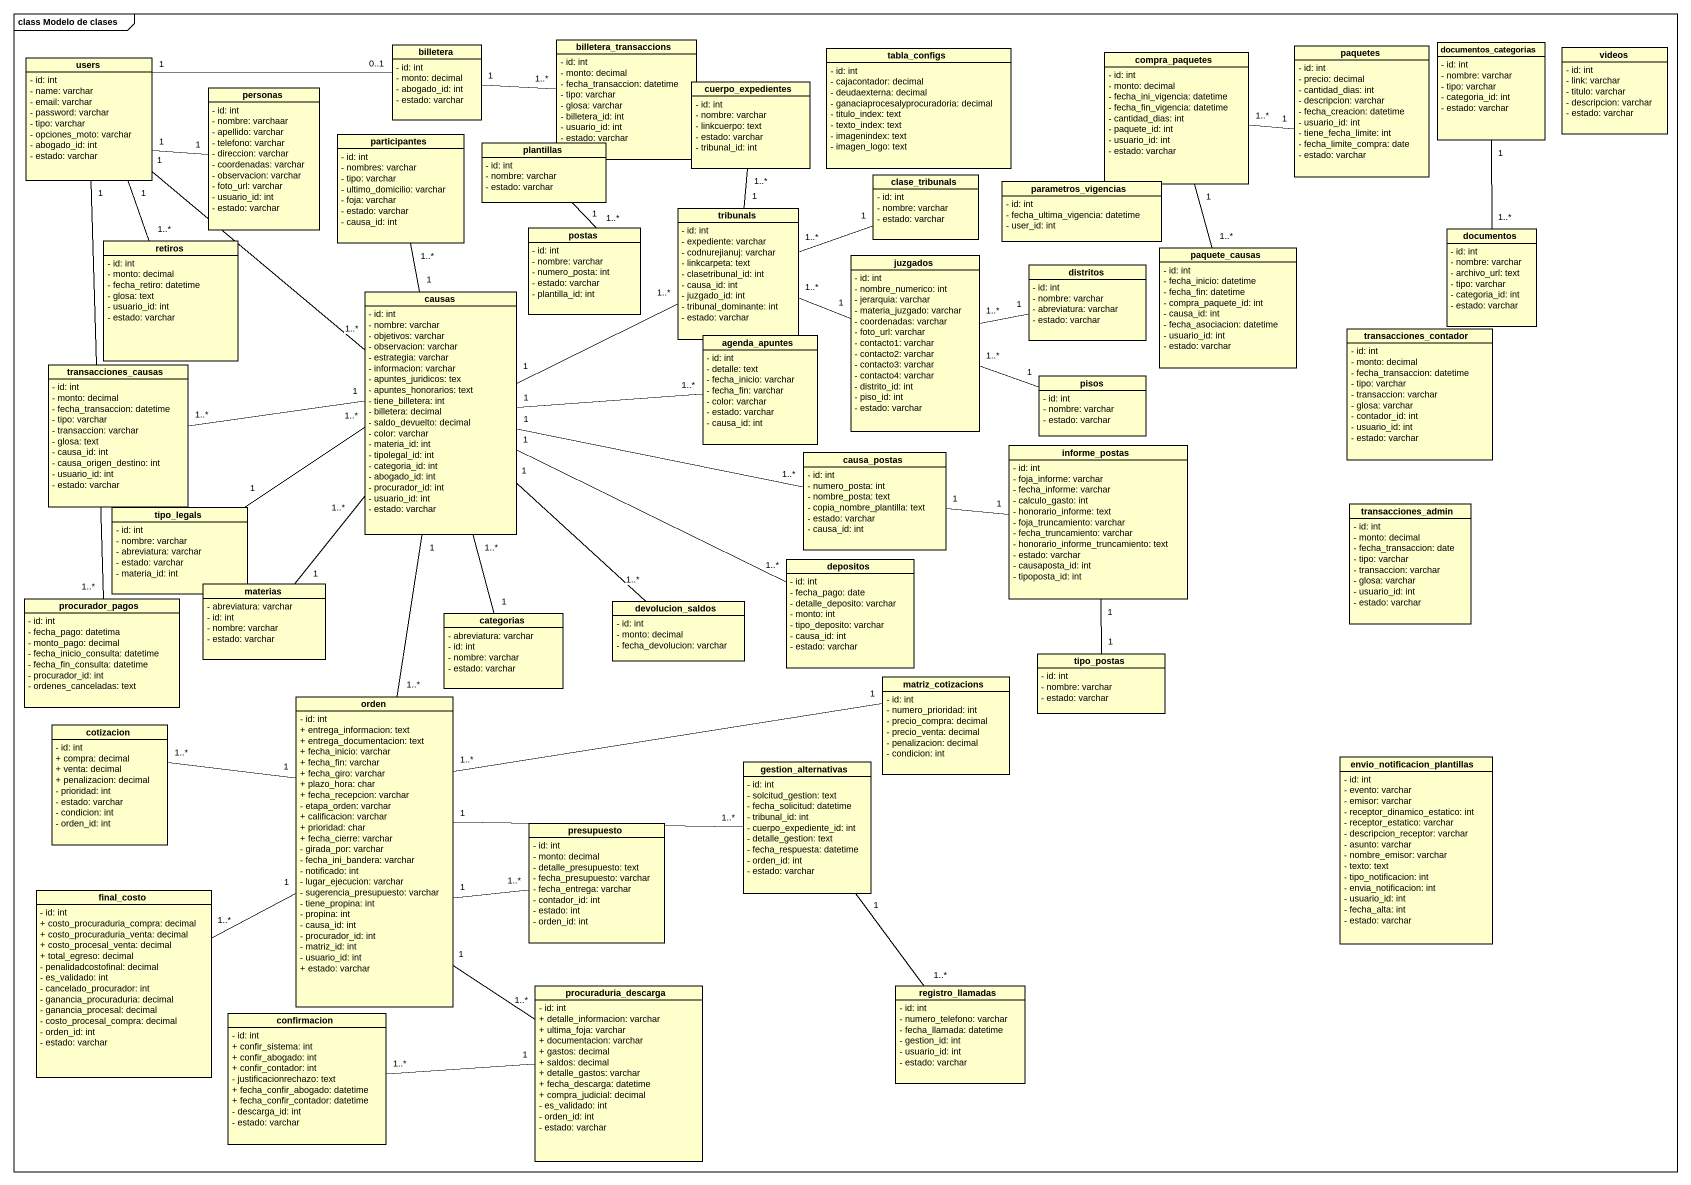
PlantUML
@startuml
mainframe class Modelo de clases
hide circle
hide empty members
skinparam classAttributeIconSize 0
class users {
  - id: int
  - name: varchar
  - email: varchar
  - password: varchar
  - tipo: varchar
  - opciones_moto: varchar
  - abogado_id: int
  - estado: varchar
}
class billetera {
  - id: int
  - monto: decimal
  - abogado_id: int
  - estado: varchar
}
class billetera_transaccions {
  - id: int
  - monto: decimal
  - fecha_transaccion: datetime
  - tipo: varchar
  - glosa: varchar
  - billetera_id: int
  - usuario_id: int
  - estado: varchar
}
class tabla_configs {
  - id: int
  - cajacontador: decimal
  - deudaexterna: decimal
  - ganaciaprocesalyprocuradoria: decimal
  - titulo_index: text
  - texto_index: text
  - imagenindex: text
  - imagen_logo: text
}
class compra_paquetes {
  - id: int
  - monto: decimal
  - fecha_ini_vigencia: datetime
  - fecha_fin_vigencia: datetime
  - cantidad_dias: int
  - paquete_id: int
  - usuario_id: int
  - estado: varchar
}
class paquetes {
  - id: int
  - precio: decimal
  - cantidad_dias: int
  - descripcion: varchar
  - fecha_creacion: datetime
  - usuario_id: int
  - tiene_fecha_limite: int
  - fecha_limite_compra: date
  - estado: varchar
}
class documentos_categorias {
  - id: int
  - nombre: varchar
  - tipo: varchar
  - categoria_id: int
  - estado: varchar
}
class videos {
  - id: int
  - link: varchar
  - titulo: varchar
  - descripcion: varchar
  - estado: varchar
}
class personas {
  - id: int
  - nombre: varchaar
  - apellido: varchar
  - telefono: varchar
  - direccion: varchar
  - coordenadas: varchar
  - observacion: varchar
  - foto_url: varchar
  - usuario_id: int
  - estado: varchar
}
class cuerpo_expedientes {
  - id: int
  - nombre: varchar
  - linkcuerpo: text
  - estado: varchar
  - tribunal_id: int
}
class participantes {
  - id: int
  - nombres: varchar
  - tipo: varchar
  - ultimo_domicilio: varchar
  - foja: varchar
  - estado: varchar
  - causa_id: int
}
class plantillas {
  - id: int
  - nombre: varchar
  - estado: varchar
}
class clase_tribunals {
  - id: int
  - nombre: varchar
  - estado: varchar
}
class tribunals {
  - id: int
  - expediente: varchar
  - codnurejianuj: varchar
  - linkcarpeta: text
  - clasetribunal_id: int
  - causa_id: int
  - juzgado_id: int
  - tribunal_dominante: int
  - estado: varchar
}
class parametros_vigencias {
  - id: int
  - fecha_ultima_vigencia: datetime
  - user_id: int
}
class retiros {
  - id: int
  - monto: decimal
  - fecha_retiro: datetime
  - glosa: text
  - usuario_id: int
  - estado: varchar
}
class postas {
  - id: int
  - nombre: varchar
  - numero_posta: int
  - estado: varchar
  - plantilla_id: int
}
class paquete_causas {
  - id: int
  - fecha_inicio: datetime
  - fecha_fin: datetime
  - compra_paquete_id: int
  - causa_id: int
  - fecha_asociacion: datetime
  - usuario_id: int
  - estado: varchar
}
class documentos {
  - id: int
  - nombre: varchar
  - archivo_url: text
  - tipo: varchar
  - categoria_id: int
  - estado: varchar
}
class juzgados {
  - id: int
  - nombre_numerico: int
  - jerarquia: varchar
  - materia_juzgado: varchar
  - coordenadas: varchar
  - foto_url: varchar
  - contacto1: varchar
  - contacto2: varchar
  - contacto3: varchar
  - contacto4: varchar
  - distrito_id: int
  - piso_id: int
  - estado: varchar
}
class distritos {
  - id: int
  - nombre: varchar
  - abreviatura: varchar
  - estado: varchar
}
class causas {
  - id: int
  - nombre: varchar
  - objetivos: varchar
  - observacion: varchar
  - estrategia: varchar
  - informacion: varchar
  - apuntes_juridicos: tex
  - apuntes_honorarios: text
  - tiene_billetera: int
  - billetera: decimal
  - saldo_devuelto: decimal
  - color: varchar
  - materia_id: int
  - tipolegal_id: int
  - categoria_id: int
  - abogado_id: int
  - procurador_id: int
  - usuario_id: int
  - estado: varchar
}
class transacciones_contador {
  - id: int
  - monto: decimal
  - fecha_transaccion: datetime
  - tipo: varchar
  - transaccion: varchar
  - glosa: varchar
  - contador_id: int
  - usuario_id: int
  - estado: varchar
}
class transacciones_causas {
  - id: int
  - monto: decimal
  - fecha_transaccion: datetime
  - tipo: varchar
  - transaccion: varchar
  - glosa: text
  - causa_id: int
  - causa_origen_destino: int
  - usuario_id: int
  - estado: varchar
}
class agenda_apuntes {
  - id: int
  - detalle: text
  - fecha_inicio: varchar
  - fecha_fin: varchar
  - color: varchar
  - estado: varchar
  - causa_id: int
}
class pisos {
  - id: int
  - nombre: varchar
  - estado: varchar
}
class informe_postas {
  - id: int
  - foja_informe: varchar
  - fecha_informe: varchar
  - calculo_gasto: int
  - honorario_informe: text
  - foja_truncamiento: varchar
  - fecha_truncamiento: varchar
  - honorario_informe_truncamiento: text
  - estado: varchar
  - causaposta_id: int
  - tipoposta_id: int
}
class causa_postas {
  - id: int
  - numero_posta: int
  - nombre_posta: text
  - copia_nombre_plantilla: text
  - estado: varchar
  - causa_id: int
}
class tipo_legals {
  - id: int
  - nombre: varchar
  - abreviatura: varchar
  - estado: varchar
  - materia_id: int
}
class transacciones_admin {
  - id: int
  - monto: decimal
  - fecha_transaccion: date
  - tipo: varchar
  - transaccion: varchar
  - glosa: varchar
  - usuario_id: int
  - estado: varchar
}
class depositos {
  - id: int
  - fecha_pago: date
  - detalle_deposito: varchar
  - monto: int
  - tipo_deposito: varchar
  - causa_id: int
  - estado: varchar
}
class procurador_pagos {
  - id: int
  - fecha_pago: datetima
  - monto_pago: decimal
  - fecha_inicio_consulta: datetime
  - fecha_fin_consulta: datetime
  - procurador_id: int
  - ordenes_canceladas: text
}
class materias {
  - abreviatura: varchar
  - id: int
  - nombre: varchar
  - estado: varchar
}
class categorias {
  - abreviatura: varchar
  - id: int
  - nombre: varchar
  - estado: varchar
}
class devolucion_saldos {
  - id: int
  - monto: decimal
  - fecha_devolucion: varchar
}
class matriz_cotizacions {
  - id: int
  - numero_prioridad: int
  - precio_compra: decimal
  - precio_venta: decimal
  - penalizacion: decimal
  - condicion: int
}
class tipo_postas {
  - id: int
  - nombre: varchar
  - estado: varchar
}
class orden {
  - id: int
  + entrega_informacion: text
  + entrega_documentacion: text
  + fecha_inicio: varchar
  + fecha_fin: varchar
  + fecha_giro: varchar
  + plazo_hora: char
  + fecha_recepcion: varchar
  - etapa_orden: varchar
  + calificacion: varchar
  + prioridad: char
  + fecha_cierre: varchar
  - girada_por: varchar
  - fecha_ini_bandera: varchar
  - notificado: int
  - lugar_ejecucion: varchar
  - sugerencia_presupuesto: varchar
  - tiene_propina: int
  - propina: int
  - causa_id: int
  - procurador_id: int
  - matriz_id: int
  - usuario_id: int
  + estado: varchar
}
class cotizacion {
  - id: int
  + compra: decimal
  + venta: decimal
  + penalizacion: decimal
  - prioridad: int
  - estado: varchar
  - condicion: int
  - orden_id: int
}
class gestion_alternativas {
  - id: int
  - solcitud_gestion: text
  - fecha_solicitud: datetime
  - tribunal_id: int
  - cuerpo_expediente_id: int
  - detalle_gestion: text
  - fecha_respuesta: datetime
  - orden_id: int
  - estado: varchar
}
class "envio_notificacion_plantillas" as envio_notificacion {
  - id: int
  - evento: varchar
  - emisor: varchar
  - receptor_dinamico_estatico: int
  - receptor_estatico: varchar
  - descripcion_receptor: varchar
  - asunto: varchar
  - nombre_emisor: varchar
  - texto: text
  - tipo_notificacion: int
  - envia_notificacion: int
  - usuario_id: int
  - fecha_alta: int
  - estado: varchar
}
class presupuesto {
  - id: int
  - monto: decimal
  - detalle_presupuesto: text
  - fecha_presupuesto: varchar
  - fecha_entrega: varchar
  - contador_id: int
  - estado: int
  - orden_id: int
}
class final_costo {
  - id: int
  + costo_procuraduria_compra: decimal
  + costo_procuraduria_venta: decimal
  + costo_procesal_venta: decimal
  + total_egreso: decimal
  - penalidadcostofinal: decimal
  - es_validado: int
  - cancelado_procurador: int
  - ganancia_procuraduria: decimal
  - ganancia_procesal: decimal
  - costo_procesal_compra: decimal
  - orden_id: int
  - estado: varchar
}
class procuraduria_descarga {
  - id: int
  + detalle_informacion: varchar
  + ultima_foja: varchar
  + documentacion: varchar
  + gastos: decimal
  + saldos: decimal
  + detalle_gastos: varchar
  + fecha_descarga: datetime
  + compra_judicial: decimal
  - es_validado: int
  - orden_id: int
  - estado: varchar
}
class registro_llamadas {
  - id: int
  - numero_telefono: varchar
  - fecha_llamada: datetime
  - gestion_id: int
  - usuario_id: int
  - estado: varchar
}
class confirmacion {
  - id: int
  + confir_sistema: int
  + confir_abogado: int
  + confir_contador: int
  - justificacionrechazo: text
  + fecha_confir_abogado: datetime
  + fecha_confir_contador: datetime
  - descarga_id: int
  - estado: varchar
}
users "1" -right- "0..1" billetera
users "1" -- "1..*" causas
users "1" -- "1..*" procurador_pagos
billetera "1" -right- "1..*" billetera_transaccions
compra_paquetes "1..*" -right- "1" paquetes
compra_paquetes "1" -- "1..*" paquete_causas
documentos_categorias "1" -- "1..*" documentos
personas "1" -left- "1" users
cuerpo_expedientes "1..*" -- "1" tribunals
participantes "1..*" -- "1" causas
plantillas "1" -- "1..*" postas
clase_tribunals "1" -left- "1..*" tribunals
tribunals "1..*" -right- "1" juzgados
retiros "1..*" -up- "1" users
juzgados "1..*" -right- "1" distritos
causas "1" -right- "1..*" tribunals
causas "1" -right- "1..*" causa_postas
causas "1..*" -- "1" materias
causas "1..*" -- "1" categorias
causas "1" -- "1..*" devolucion_saldos
transacciones_causas "1..*" -right- "1" causas
agenda_apuntes "1..*" -left- "1" causas
pisos "1" -left- "1..*" juzgados
informe_postas "1" -- "1" tipo_postas
causa_postas "1" -right- "1" informe_postas
tipo_legals "1" -right- "1..*" causas
depositos "1..*" -left- "1" causas
orden "1..*" -up- "1" causas
orden "1..*" -right- "1" matriz_cotizacions
orden "1" -right- "1..*" gestion_alternativas
orden "1" -right- "1..*" presupuesto
cotizacion "1..*" -right- "1" orden
gestion_alternativas "1" -- "1..*" registro_llamadas
final_costo "1..*" -right- "1" orden
procuraduria_descarga "1..*" -up- "1" orden
confirmacion "1..*" -right- "1" procuraduria_descarga
@enduml
